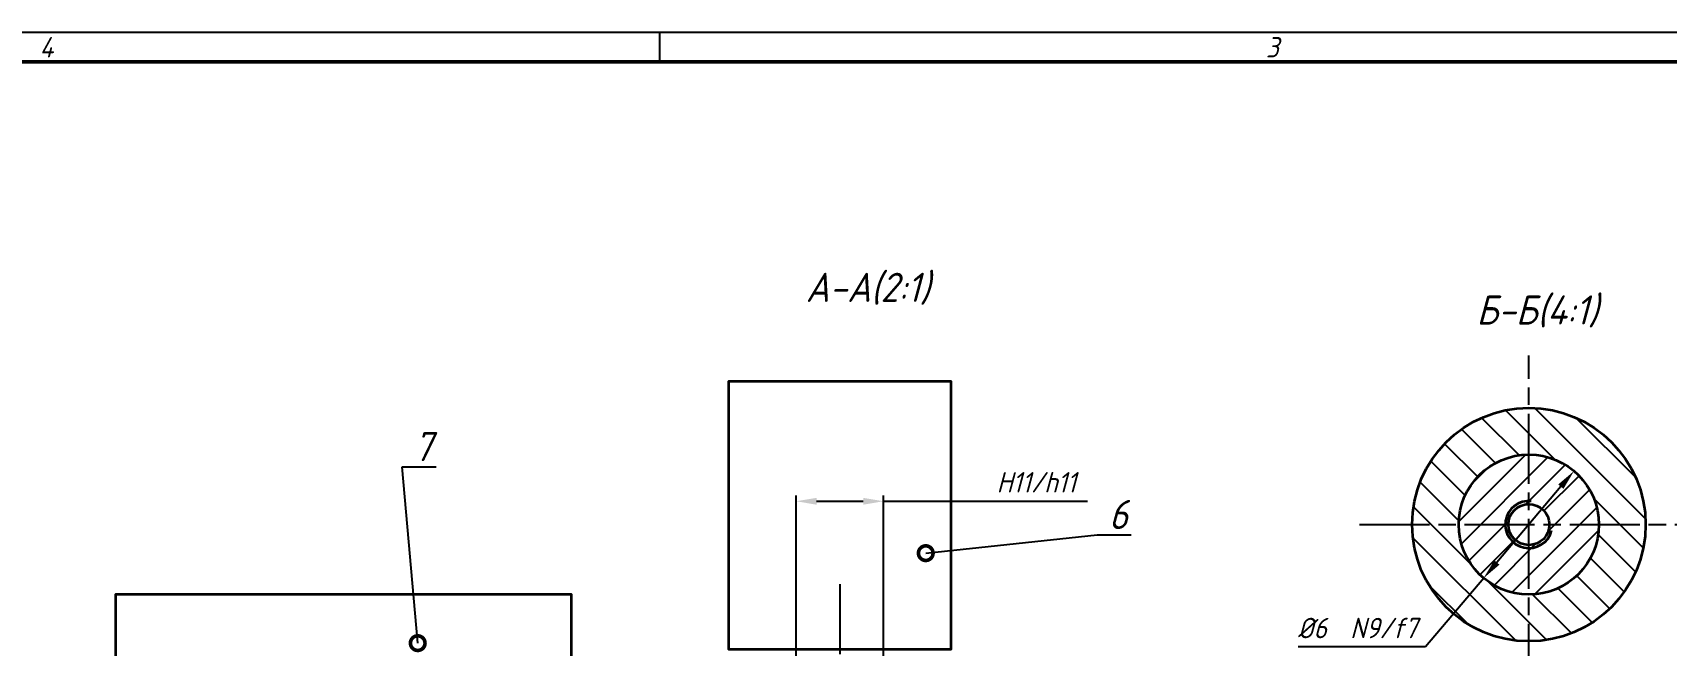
# Model space of a CAD drawing. Header units: millimetres. Extents: x -386 to 841, y 0 to 594.
# Drawn here: x 103.7 to 383.5, y 489 to 594 of the extents above; entities that cross this region are included whole.
import ezdxf
from ezdxf import colors
from ezdxf.entities.mleader import LeaderData, LeaderLine
from ezdxf.enums import TextEntityAlignment as Align
from ezdxf.math import Vec2, Vec3

# ---------------------------------------------------------------- set-up
doc = ezdxf.new("R2010")
doc.units = ezdxf.units.MM
doc.linetypes.add('ACGOSTWELD', pattern=[3, 2, -1])
doc.linetypes.add('AM_ISO08W050', pattern=[18, 12, -1.5, 3, -1.5])
doc.layers.get('0').update_dxf_attribs({"linetype": 'ACGOSTWELD', "lineweight": 25})
for name, color, linetype, lineweight in [('AM_4', 3, 'Continuous', 25), ('AM_5', 3, 'Continuous', 25), ('AM_6', 2, 'Continuous', 35), ('AM_7', 4, 'AM_ISO08W050', 25), ('AM_8', 1, 'Continuous', 25), ('AM_BOR', 7, 'Continuous', 50), ('основные', 7, 'Continuous', 35)]:
    doc.layers.add(name, color=color, linetype=linetype, lineweight=lineweight)
doc.styles.add('ACGOSTTS', font='geniso.shx', dxfattribs={"oblique": 15})
doc.styles.get("Standard").update_dxf_attribs({"font": 'geniso.shx', "oblique": 15})
doc.dimstyles.new('AM_GOST$0', dxfattribs={"dimtxt": 3.5, "dimasz": 3.5, "dimexe": 1, "dimexo": 1, "dimgap": 1.5, "dimtad": 1, "dimtoh": 1, "dimtxsty": 'Standard', "dimcen": 0, "dimclrd": 256, "dimclre": 256, "dimclrt": 2, "dimadec": 0, "dimazin": 2, "dimtp": 0.1, "dimtm": 0.1, "dimtfac": 0.71, "dimtmove": 0, "dimatfit": 3, "dimfxl": 1, "dimtolj": 1, "dimlwd": -1, "dimlwe": -1, "dimarcsym": 1})
doc.dimstyles.new('AM_GOST$3', dxfattribs={"dimtxt": 3.5, "dimasz": 3.5, "dimexe": 1, "dimexo": 1, "dimgap": 1.5, "dimtad": 1, "dimtoh": 1, "dimtxsty": 'Standard', "dimcen": 0, "dimclrd": 256, "dimclre": 256, "dimclrt": 2, "dimadec": 0, "dimazin": 2, "dimtp": 0.1, "dimtm": 0.1, "dimtfac": 0.71, "dimtdec": 3, "dimtofl": 0, "dimtmove": 0, "dimatfit": 2, "dimfxl": 1, "dimtolj": 1, "dimlwd": -1, "dimlwe": -1, "dimarcsym": 1})

# ---------------------------------------------------------------- blocks, each defined once
blk = doc.blocks.new('*D5')
at = {"layer": 'AM_5', "linetype": 'ByBlock', "transparency": 16777216}
for p, q in [((234.42, 486.29), (234.42, 514.69)), ((237.92, 513.69), (245.92, 513.69)), ((249.42, 486.29), (249.42, 514.69)), ((249.42, 513.69), (284.33, 513.69))]:
    blk.add_line(p, q, dxfattribs=at)
at = {"layer": 'AM_5', "transparency": 16777216}
for points in [[(237.92, 514.27), (237.92, 513.1), (234.42, 513.69)], [(245.92, 514.27), (245.92, 513.1), (249.42, 513.69)]]:
    blk.add_solid(points, dxfattribs=at)
at = {"layer": 'Defpoints', "color": 0, "transparency": 16777216}
for p in [(249.42, 513.69), (234.42, 485.29), (249.42, 485.29)]:
    blk.add_point(p, dxfattribs=at)
at = {"layer": 'AM_5', "color": 2, "transparency": 16777216, "insert": (275.58, 516.94), "char_height": 3.5, "attachment_point": 5}
blk.add_mtext('\\A1;H11/h11', dxfattribs=at)
blk = doc.blocks.new('*D7')
at = {"layer": 'AM_5', "linetype": 'ByBlock', "transparency": 16777216}
for p, q in [((365.42, 516.19), (354.47, 503.19)), ((352.21, 500.52), (342.25, 488.71)), ((342.25, 488.71), (320.44, 488.71))]:
    blk.add_line(p, q, dxfattribs=at)
at = {"layer": 'AM_5', "transparency": 16777216}
for points in [[(364.98, 516.57), (365.87, 515.81), (367.68, 518.87)], [(354.02, 503.57), (354.91, 502.82), (352.21, 500.52)]]:
    blk.add_solid(points, dxfattribs=at)
at = {"layer": 'Defpoints', "color": 0, "transparency": 16777216}
for p in [(367.68, 518.87), (352.21, 500.52)]:
    blk.add_point(p, dxfattribs=at)
at = {"layer": 'AM_5', "color": 2, "transparency": 16777216, "insert": (330.59, 491.96), "char_height": 3.5, "attachment_point": 5}
blk.add_mtext('\\A1;%%C6 {}{\\C2; N9/f7}', dxfattribs=at)
blk = doc.blocks.new('GOST_A1_LANDSCAPE')
at = {"layer": 'AM_BOR', "color": 1, "lineweight": 25}
for p, q in [((841, 594), (0, 594)), ((211, 594), (211, 589))]:
    blk.add_line(p, q, dxfattribs=at)
at = {"layer": 'AM_BOR', "color": 7, "lineweight": 50}
blk.add_line((836, 589), (20, 589), dxfattribs=at)
at = {"layer": 'AM_BOR', "color": 1, "lineweight": 25, "style": 'ACGOSTTS', "oblique": 15}
for s, p in [('4', (106, 591.5)), ('3', (316, 591.5))]:
    blk.add_text(s, height=3.5, dxfattribs=at).set_placement(p, align=Align.MIDDLE_CENTER)
blk = doc.blocks.new('_DotSmall')
at = {"color": 0, "linetype": 'ByBlock', "const_width": 0.5}
blk.add_lwpolyline([(-0.0625, 0, 1), (0.0625, 0, 1)], format="xyb", close=True, dxfattribs=at)

msp = doc.modelspace()

# ---------------------------------------------------------------- hatches: boundary and pattern name
at = {"layer": 'AM_8'}
h = msp.add_hatch(dxfattribs=at)
h.set_pattern_fill('ANSI31', color=256, scale=1.2, angle=90, style=0)
h.set_pattern_definition([(135, (-811.8, -280.431), (-2.694077, -2.694077), [])])
h.paths.add_polyline_path([(359.945, 521.691), (359.945, 529.691, 0.4142136), (339.945, 509.691), (347.945, 509.691, -0.4142136)])
h.paths.add_polyline_path([(359.945, 529.691), (359.945, 521.691, -0.4142136), (371.945, 509.691), (379.945, 509.691, 0.4142136)])
h.paths.add_polyline_path([(379.945, 509.691), (371.945, 509.691, -0.4142136), (359.945, 497.691), (359.945, 489.691, 0.4142136)])
h.paths.add_polyline_path([(359.945, 497.691, -0.4142136), (347.945, 509.691), (339.945, 509.691, 0.4142136), (359.945, 489.691)])
h = msp.add_hatch(dxfattribs=at)
h.set_pattern_fill('_U', color=256, scale=3, angle=45, style=0, pattern_type=0)
h.set_pattern_definition([(45, (-811.8002, -280.4312), (-2.1213203, 2.1213203), [])])
edge = h.paths.add_edge_path()
edge.add_arc((359.945, 509.691), 12, 191.45916, 485.68818)
edge.add_arc((359.945, 509.691), 12, 125.68818, 191.45916)
edge = h.paths.add_edge_path(flags=16)
edge.add_arc((359.945, 509.691), 3.511, -234.31182, 11.45916, ccw=False)
edge.add_arc((359.945, 509.691), 3.511, 11.45916, 125.68818, ccw=False)

# ---------------------------------------------------------------- linework, layer by layer
at = {"layer": 'AM_6'}
msp.add_arc((359.945, 509.691), 4.042, 83.98269, 345.13945, dxfattribs=at)
at = {"layer": 'AM_7'}
for p, q in [((359.945, 480.687), (359.945, 538.696)), ((330.94, 509.691), (388.949, 509.691)), ((241.922, 499.474), (241.905, 93.325))]:
    msp.add_line(p, q, dxfattribs=at)
at = {"layer": 'основные'}
msp.add_lwpolyline([(228.489, 488.293), (222.922, 488.293), (222.922, 534.293), (260.922, 534.293), (260.922, 488.293), (228.489, 488.293)], dxfattribs=at)
msp.add_lwpolyline([(117.922, 457.786), (117.922, 497.786), (195.922, 497.786), (195.922, 457.786)], close=True, dxfattribs=at)
for radius in [20, 12, 3.511]:
    msp.add_circle((359.945, 509.691), radius, dxfattribs=at)

# ---------------------------------------------------------------- block references
at = {"lineweight": 0}
msp.add_blockref('GOST_A1_LANDSCAPE', (0, 0), dxfattribs=at)

# ---------------------------------------------------------------- texts
at = {"layer": 'основные', "char_height": 5, "attachment_point": 1}
for s, insert in [('А-А(2:1)', (236.069, 552.849)), ('Б-Б(4:1)', (350.962, 548.97))]:
    msp.add_mtext(s, dxfattribs=dict(at, insert=insert))

# ---------------------------------------------------------------- dimensions: what is measured, and where the dimension line sits
at = {"layer": 'AM_5'}
dim = msp.add_linear_dim(base=(249.422, 513.686), p1=(234.422, 485.293), p2=(249.422, 485.293), angle=180, text='H11/h11', dimstyle='AM_GOST$0', override={"dimtdec": 3}, dxfattribs=at)
dim.commit()
dim.dimension.update_dxf_attribs({"geometry": '*D5', "text_midpoint": (275.58, 513.686), "dimtype": 160})
dim = msp.add_diameter_dim_2p(p1=(367.681, 518.865), p2=(352.209, 500.518), text='%%C6 {}{\\C2; N9/f7}', dimstyle='AM_GOST$3', dxfattribs=at)
dim.commit()
dim.dimension.update_dxf_attribs({"geometry": '*D7', "text_midpoint": (330.595, 488.711), "dimtype": 163})

# ---------------------------------------------------------------- leaders
at = {"layer": 'AM_4'}
ml = msp.add_multileader_mtext('Standard', dxfattribs=at)
ml.set_content('7', color=256)
ml.set_leader_properties()
ml.set_arrow_properties(name='DOTSMALL')
ml.build(insert=Vec2(0, 0))
ml.multileader.update_dxf_attribs({"text_left_attachment_type": 6, "text_right_attachment_type": 6, "dogleg_length": 0, "arrow_head_size": 5})
ctx = ml.context
ctx.base_point, ctx.char_height, ctx.arrow_head_size, ctx.plane_origin = Vec3(166.946, 519.563), 5, 5, Vec3(215.978, 422.652)
ctx.left_attachment, ctx.right_attachment = 6, 6
notes = []
notes.append((ctx, [(0, (1, 1, 0), (166.946, 519.563), (1, 0), 0, [(0, [(169.61, 489.372)], 0, [])])]))
ctx.mtext.insert, ctx.mtext.flow_direction = Vec3(168.946, 525.563), 5
ml = msp.add_multileader_mtext('Standard', dxfattribs=at)
ml.set_content('6', color=256)
ml.set_leader_properties()
ml.set_arrow_properties(name='DOTSMALL')
ml.build(insert=Vec2(0, 0))
ml.multileader.update_dxf_attribs({"text_left_attachment_type": 6, "text_right_attachment_type": 6, "dogleg_length": 0, "arrow_head_size": 5})
ctx = ml.context
ctx.base_point, ctx.char_height, ctx.arrow_head_size, ctx.plane_origin = Vec3(286.001, 507.921), 5, 5, Vec3(309.93, 441.6)
ctx.left_attachment, ctx.right_attachment = 6, 6
notes.append((ctx, [(0, (1, 1, 0), (286.001, 507.921), (1, 0), 0, [(0, [(256.634, 504.794)], 0, [])])]))
ctx.mtext.insert, ctx.mtext.flow_direction = Vec3(288.001, 513.921), 5
for ctx, leaders in notes:
    for number, flags, end, landing, length, lines in leaders:
        leader = LeaderData()
        leader.index, (leader.has_last_leader_line, leader.has_dogleg_vector, leader.attachment_direction) = number, flags
        leader.last_leader_point, leader.dogleg_vector, leader.dogleg_length = Vec3(end), Vec3(landing), length
        for number, points, colour, breaks in lines:
            line = LeaderLine()
            line.index, line.vertices, line.color, line.breaks = number, Vec3.list(points), colors.encode_raw_color(colour), breaks
            leader.lines.append(line)
        ctx.leaders.append(leader)

doc.saveas('drawing.dxf')
